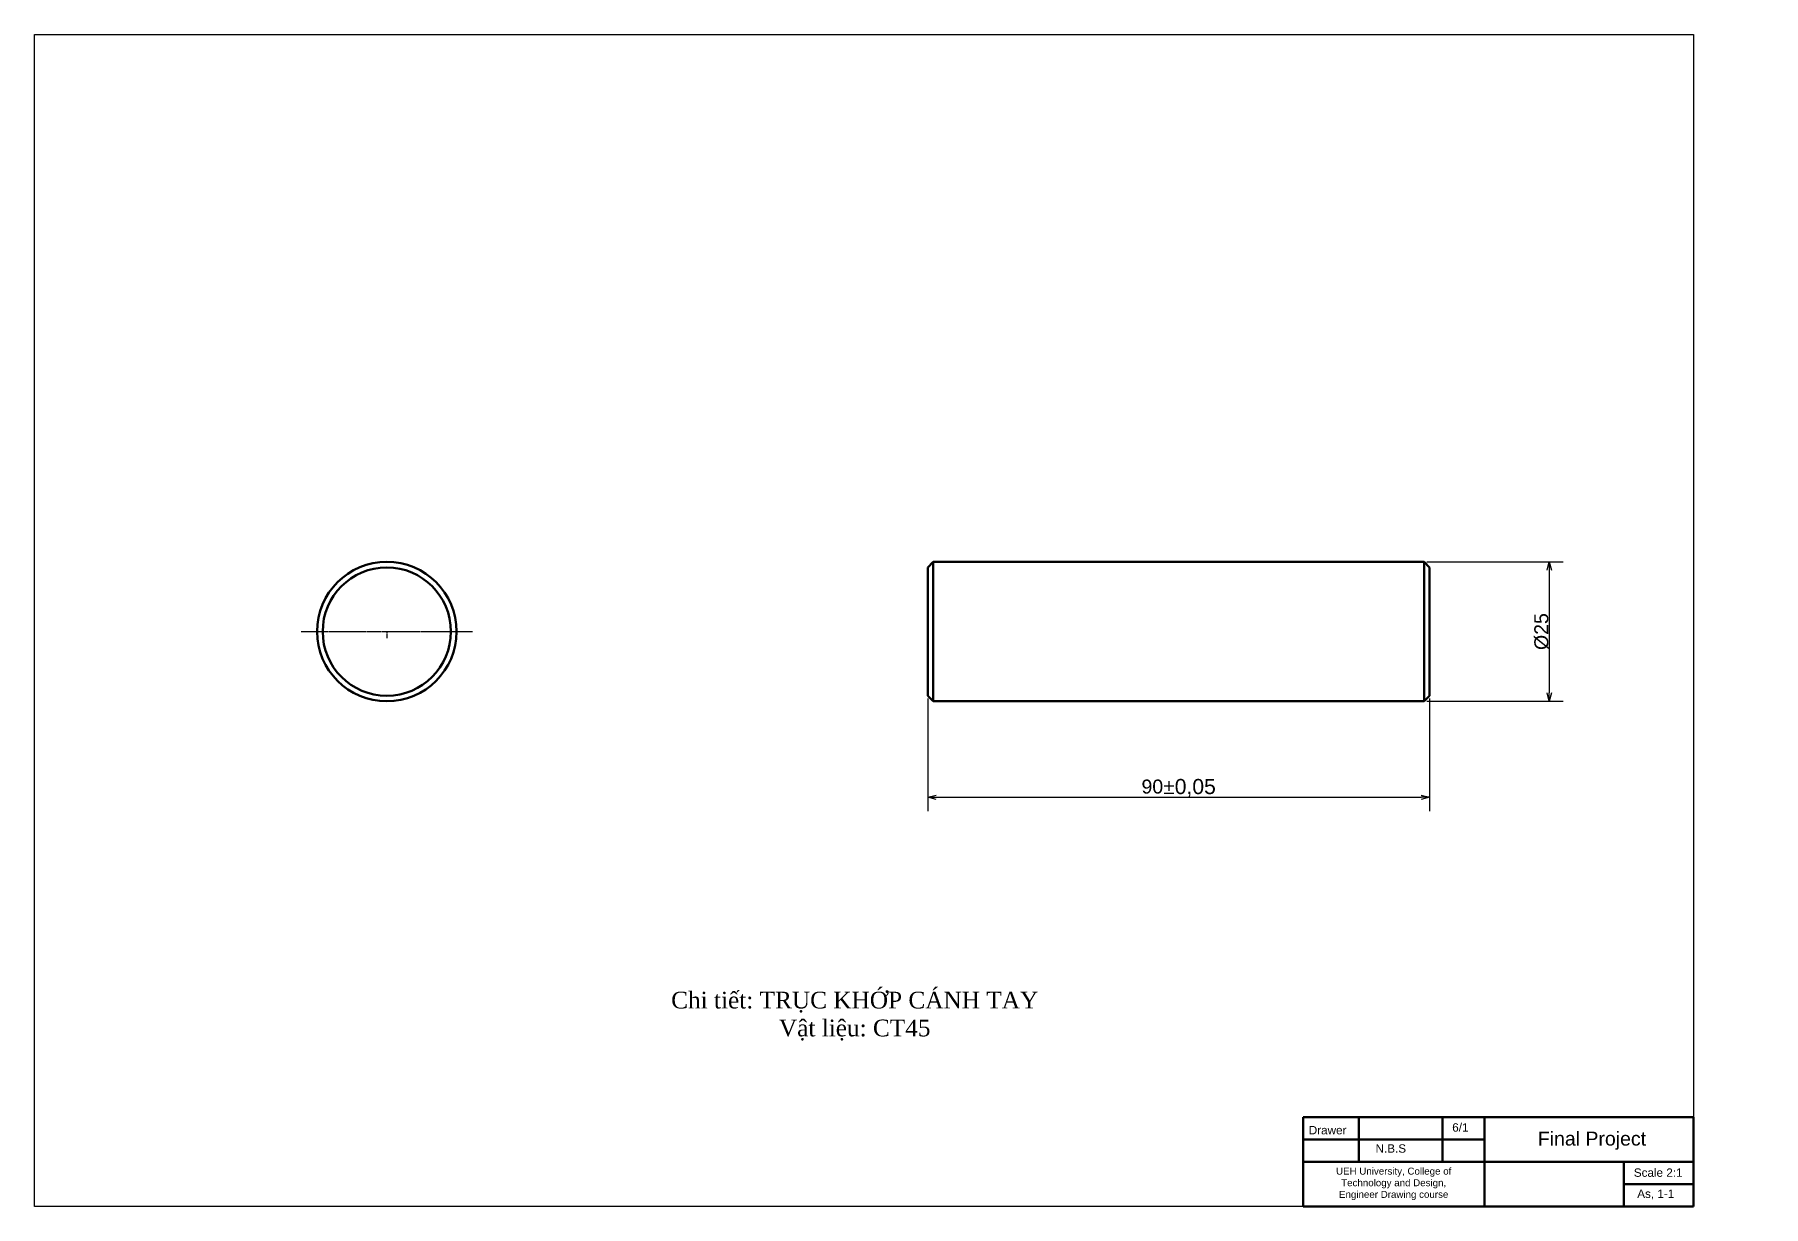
# Model space of a CAD drawing. Header units: inches. Extents: x 632 to 5727, y -9589 to -3994.
# Drawn here: x 2422 to 3042, y -6941 to -6521 of the extents above; entities that cross this region are included whole.
import ezdxf

# ---------------------------------------------------------------- set-up
doc = ezdxf.new("R2010")
doc.units = ezdxf.units.IN
doc.header["$MEASUREMENT"] = 0
doc.linetypes.add('CENTER2', pattern=[1.125, 0.75, -0.125, 0.125, -0.125])
for name, color, linetype, lineweight, plot in [('center line', 5, 'CENTER2', 25, False), ('Dimension line', 3, 'Continuous', 25, False), ('visible line', 7, 'Continuous', 50, False)]:
    doc.layers.add(name, color=color, linetype=linetype, lineweight=lineweight, plot=plot)
doc.styles.get("Standard").update_dxf_attribs({"font": 'arial.ttf'})
doc.dimstyles.new('ISO A3', dxfattribs={"dimtxt": 5, "dimasz": 3, "dimexe": 5, "dimexo": 1, "dimgap": 0.09, "dimtad": 1, "dimtoh": 1, "dimdec": 0, "dimzin": 0, "dimdsep": 46, "dimtxsty": 'Standard', "dimblk": 'OPEN30', "dimcen": 0.09, "dimclrd": 256, "dimclre": 256, "dimadec": 0, "dimazin": 0, "dimtfac": 1, "dimtdec": 0, "dimtofl": 0, "dimtmove": 0, "dimatfit": 3, "dimldrblk": 'OPEN30', "dimfxl": 1, "dimtolj": 1, "dimtzin": 0, "dimarcsym": 0})

# ---------------------------------------------------------------- blocks, each defined once
blk = doc.blocks.new('_Open30')
at = {"color": 0, "linetype": 'ByBlock', "lineweight": -2}
for p, q in [((-1, 0.27), (0, 0)), ((0, 0), (-1, -0.27)), ((0, 0), (-1, 0))]:
    blk.add_line(p, q, dxfattribs=at)
blk = doc.blocks.new('*D144')
at = {"layer": 'Defpoints', "color": 0, "transparency": 16777216}
for p in [(2920.38, -6709.7), (2920.38, -6759.7), (2965.32, -6759.7)]:
    blk.add_point(p, dxfattribs=at)
at = {"layer": 'Dimension line', "lineweight": -2, "transparency": 16777216}
for p, q in [((2921.38, -6709.7), (2970.32, -6709.7)), ((2965.32, -6712.7), (2965.32, -6756.7)), ((2921.38, -6759.7), (2970.32, -6759.7))]:
    blk.add_line(p, q, dxfattribs=at)
at = {"layer": 'Dimension line', "lineweight": -2, "transparency": 16777216, "xscale": 3, "yscale": 3, "zscale": 3}
for p, rotation in [((2965.32, -6709.7), 90), ((2965.32, -6759.7), 270)]:
    blk.add_blockref('_Open30', p, dxfattribs=dict(at, rotation=rotation))
at = {"layer": 'Dimension line', "color": 0, "transparency": 16777216, "insert": (2962.53, -6734.7), "char_height": 5, "attachment_point": 5, "rotation": 90}
blk.add_mtext('\\A1;%%C25', dxfattribs=at)
blk = doc.blocks.new('*D145')
at = {"layer": 'Defpoints', "color": 0, "transparency": 16777216}
for p in [(2742.38, -6757.7), (2922.38, -6757.7), (2922.38, -6794.09)]:
    blk.add_point(p, dxfattribs=at)
at = {"layer": 'Dimension line', "lineweight": -2, "transparency": 16777216}
for p, q in [((2742.38, -6758.7), (2742.38, -6799.09)), ((2922.38, -6758.7), (2922.38, -6799.09)), ((2745.38, -6794.09), (2919.38, -6794.09))]:
    blk.add_line(p, q, dxfattribs=at)
at = {"layer": 'Dimension line', "lineweight": -2, "transparency": 16777216, "xscale": 3, "yscale": 3, "zscale": 3, "rotation": 180}
blk.add_blockref('_Open30', (2742.38, -6794.09), dxfattribs=at)
at = {"layer": 'Dimension line', "lineweight": -2, "transparency": 16777216, "xscale": 3, "yscale": 3, "zscale": 3}
blk.add_blockref('_Open30', (2922.38, -6794.09), dxfattribs=at)
at = {"layer": 'Dimension line', "color": 0, "transparency": 16777216, "insert": (2832.38, -6790.74), "char_height": 5, "attachment_point": 5}
blk.add_mtext('\\A1;90{\\H1.08333x;±0,05}', dxfattribs=at)

msp = doc.modelspace()

# ---------------------------------------------------------------- linework, layer by layer
msp.add_lwpolyline([(2422.05182, -6520.73081), (3017.05182, -6520.73081), (3017.05182, -6940.73081), (2422.05182, -6940.73081)], close=True)
at = {"layer": 'center line'}
for p, q in [((2517.65579, -6734.69806), (2579.0984, -6734.69806)), ((2548.3771, -6734.69806, 1586.3954), (2548.3771, -6737.05387, -1451.43142))]:
    msp.add_line(p, q, dxfattribs=at)
at = {"layer": 'visible line'}
for p, q in [((2744.3771, -6709.69806), (2742.3771, -6711.69806)), ((2742.3771, -6711.69806), (2742.3771, -6757.69806)), ((2744.3771, -6709.69806), (2920.3771, -6709.69806)), ((2744.3771, -6709.69806), (2744.3771, -6759.69806)), ((2920.3771, -6759.69806), (2920.3771, -6709.69806)), ((2920.3771, -6709.69806), (2922.3771, -6711.69806)), ((2922.3771, -6711.69806), (2922.3771, -6757.69806)), ((2744.3771, -6759.69806), (2742.3771, -6757.69806)), ((2920.3771, -6759.69806), (2922.3771, -6757.69806)), ((2744.3771, -6759.69806), (2920.3771, -6759.69806)), ((2877.05182, -6908.73081), (3017.05182, -6908.73081))]:
    msp.add_line(p, q, dxfattribs=at)
at = {"layer": 'visible line', "lineweight": 50}
for p, q in [((3017.05182, -6908.73081), (2877.05182, -6908.73081)), ((2877.05182, -6908.73081), (2877.05182, -6940.73081)), ((2927.05182, -6908.73081), (2897.05182, -6908.73081)), ((2927.05182, -6908.73081), (2897.05182, -6908.73081)), ((2897.05182, -6908.73081), (2897.05182, -6924.73081)), ((2942.05182, -6908.73081), (2927.05182, -6908.73081)), ((2942.05182, -6908.73081), (2927.05182, -6908.73081)), ((2927.05182, -6908.73081), (2927.05182, -6924.73081)), ((2942.05182, -6940.73081), (2942.05182, -6908.73081)), ((3017.05182, -6940.73081), (3017.05182, -6908.73081)), ((2942.05182, -6916.73081), (2877.05182, -6916.73081)), ((2897.05182, -6916.73081), (2942.05182, -6916.73081)), ((2897.05182, -6924.73081), (2877.05182, -6924.73081)), ((2877.05182, -6924.73081), (2942.05182, -6924.73081)), ((2942.05182, -6924.73081), (3017.05182, -6924.73081)), ((3017.05182, -6924.73081), (2992.05182, -6924.73081)), ((2992.05182, -6924.73081), (2992.05182, -6940.73081)), ((2992.05182, -6932.73081), (3017.05182, -6932.73081)), ((2877.05182, -6940.73081), (3017.05182, -6940.73081)), ((2877.05182, -6940.73081), (2942.05182, -6940.73081))]:
    msp.add_line(p, q, dxfattribs=at)
at = {"layer": 'visible line'}
for radius in [25, 23]:
    msp.add_circle((2548.3771, -6734.69806), radius, dxfattribs=at)

# ---------------------------------------------------------------- texts
at = {"color": 1, "insert": (2646.27825, -6863.77992), "char_height": 6, "attachment_point": 1}
msp.add_mtext_dynamic_manual_height_columns('\\pxqc;{\\fTimes New Roman|b0|i0|c0|p18;\\C256;Chi tiết: TRỤC KHỚP CÁNH TAY\\PVật liệu: CT45}', width=139.8295877, gutter_width=1, heights=[0], dxfattribs=at)
at = {"layer": 'Dimension line', "insert": (2879.04737, -6911.89671), "char_height": 3, "attachment_point": 1}
msp.add_mtext_dynamic_manual_height_columns('{\\C0;Drawer}', width=33.9958744, gutter_width=25, heights=[2.28621], dxfattribs=at)
at = {"layer": 'visible line', "attachment_point": 1}
for s, width, heights, insert, char_height in [('6/1', 33.9958744, [2.28621], (2930.49469, -6910.93612), 3), ('N.B.S', 33.9958744, [2.28621], (2902.99451, -6918.47194), 3), ('Final Project', 49.9491703, [0], (2961.19928, -6913.93418), 5), ('\\pxqc;UEH University, College of Technology and Design, \\PEngineer Drawing course ', 58.9083844, [19.15756], (2880.04481, -6926.83423), 2.5), ('Scale 2:1', 33.9958744, [2.28621], (2995.61956, -6927.12128), 3), ('As, 1-1', 33.9958744, [2.28621], (2996.85142, -6934.69144), 3)]:
    msp.add_mtext_dynamic_manual_height_columns(s, width=width, gutter_width=25, heights=heights, dxfattribs=dict(at, insert=insert, char_height=char_height))

# ---------------------------------------------------------------- dimensions: what is measured, and where the dimension line sits
at = {"layer": 'Dimension line'}
dim = msp.add_linear_dim(base=(2965.31647, -6759.69806), p1=(2920.3771, -6709.69806), p2=(2920.3771, -6759.69806), angle=90, text='%%C25', dimstyle='ISO A3', dxfattribs=at)
dim.commit()
dim.dimension.update_dxf_attribs({"geometry": '*D144', "text_midpoint": (2962.53377, -6734.69806)})
dim = msp.add_linear_dim(base=(2922.3771, -6794.09), p1=(2742.3771, -6757.69806), p2=(2922.3771, -6757.69806), text='90{\\H1.08333x;±0,05}', dimstyle='ISO A3', dxfattribs=at)
dim.commit()
dim.dimension.update_dxf_attribs({"geometry": '*D145', "text_midpoint": (2832.3771, -6790.74484)})

doc.saveas('drawing.dxf')
